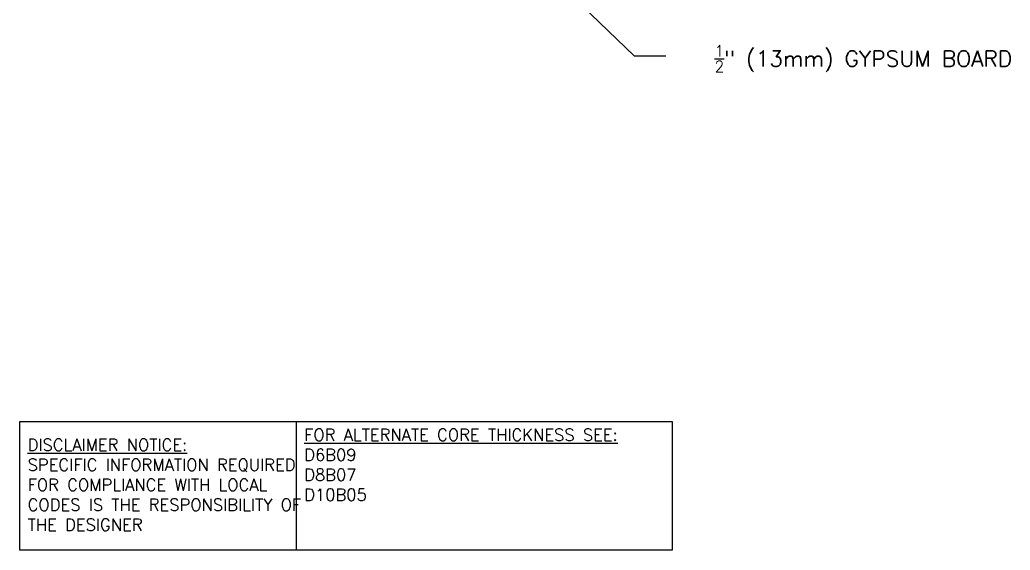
# Model space of a CAD drawing. Header units: inches. Extents: x 243.2 to 300.7, y 172.1 to 244.9.
# Drawn here: x 254.08 to 300.6, y 172.09 to 196.99 of the extents above; entities that cross this region are included whole.
import ezdxf

# ---------------------------------------------------------------- set-up
doc = ezdxf.new("R2010")
doc.units = ezdxf.units.IN
doc.header["$MEASUREMENT"] = 0
doc.layers.add('TEXT', color=4, linetype='Continuous')
doc.styles.add('DIM', font='romans.shx', dxfattribs={"width": 0.7})
doc.styles.add('ROMANS', font='romans.shx', dxfattribs={"height": 0.75})
doc.styles.get("Standard").update_dxf_attribs({"font": 'romans.shx', "height": 0.75})
doc.dimstyles.new('ext_12', dxfattribs={"dimscale": 12, "dimtxt": 0.09375, "dimasz": 0.09375, "dimexe": 0.09375, "dimexo": 0.0625, "dimgap": 0.0625, "dimtad": 1, "dimdec": 1, "dimzin": 3, "dimdsep": 46, "dimlunit": 4, "dimtxsty": 'DIM', "dimcen": 0.09, "dimdle": 0.09375, "dimclrt": 4, "dimadec": 0, "dimazin": 0, "dimtfac": 1, "dimtdec": 1, "dimtmove": 2, "dimatfit": 3, "dimfxl": 1, "dimfrac": 2, "dimtolj": 1, "dimtzin": 0, "dimarcsym": 0})

msp = doc.modelspace()

# ---------------------------------------------------------------- linework, layer by layer
at = {"layer": 'TEXT'}
msp.add_lwpolyline([(254.08, 178.124), (267.063, 178.124), (267.063, 172.086), (254.08, 172.086)], close=True, dxfattribs=at)
msp.add_lwpolyline([(267.063, 178.124), (284.724, 178.124), (284.724, 172.086), (267.063, 172.086)], dxfattribs=at)

# ---------------------------------------------------------------- texts
at = {"layer": 'TEXT', "insert": (300.7, 195.166), "char_height": 0.75, "width": 19.5775, "attachment_point": 6, "style": 'ROMANS'}
msp.add_mtext('\\A1;{\\H0.7x;\\S1/2;}" (13mm) GYPSUM BOARD', dxfattribs=at)
at = {"layer": 'TEXT', "char_height": 0.5625, "attachment_point": 4}
for s, insert, width in [('{\\LFOR ALTERNATE CORE THICKNESS SEE:\\P}D6B09\\PD8B07\\PD10B05', (267.438, 176.098), 23.33295), ('{\\LDISCLAIMER NOTICE:}\\PSPECIFIC INFORMATION REQUIRED FOR COMPLIANCE WITH LOCAL CODES IS THE RESPONSIBILITY OF THE DESIGNER', (254.447, 175.158), 14.00235)]:
    msp.add_mtext(s, dxfattribs=dict(at, insert=insert, width=width))

# ---------------------------------------------------------------- leaders
at = {"layer": 'TEXT'}
msp.add_leader([(277.42, 200.629), (282.937, 195.296), (284.43, 195.296)], dimstyle='ext_12', override={"dimgap": 0.0625, "dimtad": 0}, dxfattribs=at)

doc.saveas('drawing.dxf')
